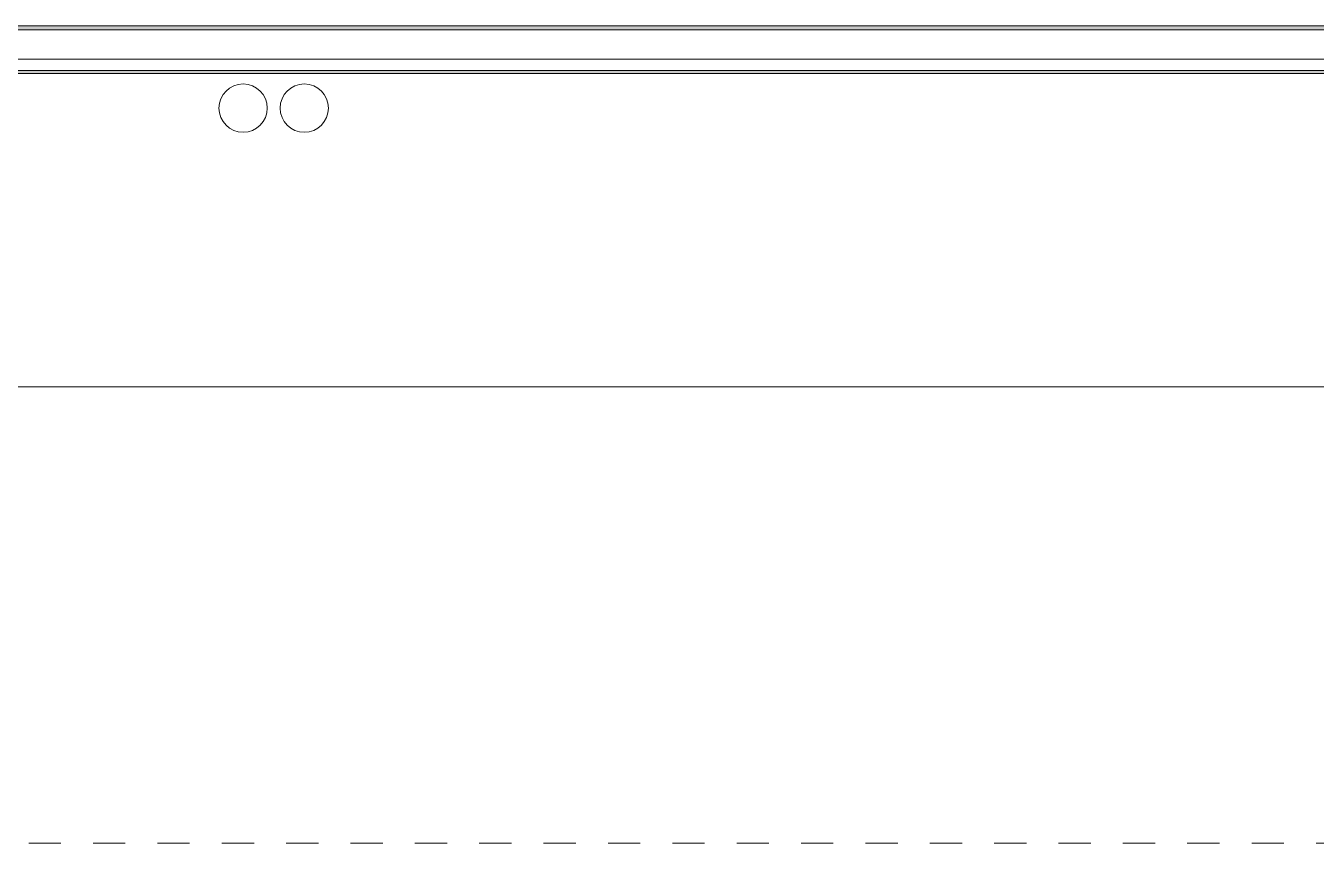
# Model space of a CAD drawing. Header units: metres. Extents: x -2477 to -2300, y 3875 to 4051.
# Drawn here: x -2393.726 to -2389.717, y 3967.126 to 3969.666 of the extents above; entities that cross this region are included whole.
import ezdxf

# ---------------------------------------------------------------- set-up
doc = ezdxf.new("R2010")
doc.units = ezdxf.units.M
doc.linetypes.add('Overhead', pattern=[0.004, 0.0025, -0.0015])
for name, color, linetype, lineweight in [('A-FLOR', 192, 'Continuous', 5), ('A-FLOR-OVHD', 1, 'Overhead', 5), ('A-WALL', 113, 'Continuous', 5), ('A-WALL-PATT', 111, 'Continuous', 13), ('P-SANR-FIXT', 6, 'Continuous', 5)]:
    doc.layers.add(name, color=color, linetype=linetype, lineweight=lineweight)
pattern_1 = [(0, (0, 0), (0.8128, 0.2032), [0.06706, -0.54254, 0.06706, -0.54254, -3.251]), (0, (0, 0), (0.8128, 0.2032), [-1.219, 0.06706, -1.152, 0.06706, -0.54254, -1.422]), (0, (0, 0), (0.8128, 0.2032), [-3.048, 0.06706, -0.33934, 0.06706, -0.94894]), (120, (0.3048, 0.1016), (-0.582376362, 0.602305448), [0.06706, -0.54254, 0.06706, -0.54254, -3.251]), (120, (0.3048, 0.1016), (-0.582376362, 0.602305448), [-1.219, 0.06706, -1.152, 0.06706, -0.54254, -1.422]), (120, (0.3048, 0.1016), (-0.582376362, 0.602305448), [-3.048, 0.06706, -0.33934, 0.06706, -0.94894]), (240, (0.4064, 0.508), (-0.230423638, -0.805505448), [0.06706, -0.54254, 0.06706, -0.54254, -3.251]), (240, (0.4064, 0.508), (-0.230423638, -0.805505448), [-1.219, 0.06706, -1.152, 0.06706, -0.54254, -1.422]), (240, (0.4064, 0.508), (-0.230423638, -0.805505448), [-3.048, 0.06706, -0.33934, 0.06706, -0.94894])]

# ---------------------------------------------------------------- blocks, each defined once
blk = doc.blocks.new('Downpipe - L Spreader - Default-3252583-GA - Part A')
at = {"layer": 'P-SANR-FIXT'}
for start, end in [(0, 180), (180, 0)]:
    blk.add_arc((-0.0398, 0.15), 0.075, start, end, dxfattribs=at)
blk = doc.blocks.new('Downpipe - L Spreader - Default-V14-GA - Part A')
at = {"layer": 'P-SANR-FIXT'}
for start, end in [(0, 180), (180, 0)]:
    blk.add_arc((-0.0398, 0.15), 0.075, start, end, dxfattribs=at)

msp = doc.modelspace()

# ---------------------------------------------------------------- hatches: boundary and pattern name
at = {"layer": 'A-WALL-PATT', "lineweight": 5}
h = msp.add_hatch(dxfattribs=at)
h.set_pattern_fill('FP_1', color=256, style=0, pattern_type=2)
h.set_pattern_definition(pattern_1)
h.paths.add_polyline_path([(-2353.651, 3969.6539), (-2353.3587, 3969.6539), (-2353.3587, 3969.6659), (-2366.7435, 3969.6659), (-2366.7435, 3969.6539), (-2354.183, 3969.6539)])
h.paths.add_polyline_path([(-2396.2171, 3969.6539), (-2368.6095, 3969.6539), (-2368.6095, 3969.6659), (-2396.2259, 3969.6659), (-2396.2217, 3969.6539)])
h = msp.add_hatch(dxfattribs=at)
h.set_pattern_fill('FP_1', color=256, style=0, pattern_type=2)
h.set_pattern_definition(pattern_1)
h.paths.add_polyline_path([(-2382.3831, 3969.5179), (-2368.6095, 3969.5179), (-2368.6095, 3969.5269), (-2396.325, 3969.5269), (-2396.3219, 3969.5179), (-2382.9152, 3969.5179)])
h.paths.add_polyline_path([(-2353.651, 3969.5179), (-2353.3587, 3969.5179), (-2353.3587, 3969.5269), (-2366.7435, 3969.5269), (-2366.7435, 3969.5179), (-2354.183, 3969.5179)])

# ---------------------------------------------------------------- linework, layer by layer
at = {"layer": 'A-FLOR'}
msp.add_line((-2396.2877, 3968.5439), (-2385.3222, 3968.5439), dxfattribs=at)
at = {"layer": 'A-FLOR-OVHD'}
msp.add_line((-2339.817, 3967.1255), (-2395.3554, 3967.1255), dxfattribs=at)
at = {"layer": 'A-WALL'}
for p, q in [((-2396.2344, 3969.6539), (-2368.6095, 3969.6539)), ((-2396.325, 3969.5269), (-2368.6095, 3969.5269)), ((-2396.3001, 3969.5619), (-2368.6095, 3969.5619))]:
    msp.add_line(p, q, dxfattribs=at)
at = {"layer": 'A-WALL', "color": 250, "lineweight": 13}
for p, q in [((-2368.6095, 3969.6659), (-2396.2259, 3969.6659)), ((-2396.3314, 3969.5179), (-2368.6095, 3969.5179))]:
    msp.add_line(p, q, dxfattribs=at)

# ---------------------------------------------------------------- block references
at = {"layer": 'P-SANR-FIXT', "rotation": 180}
for name, p in [('Downpipe - L Spreader - Default-V14-GA - Part A', (-2393.0906, 3969.5601)), ('Downpipe - L Spreader - Default-3252583-GA - Part A', (-2392.9006, 3969.5601))]:
    msp.add_blockref(name, p, dxfattribs=at)

doc.saveas('drawing.dxf')
